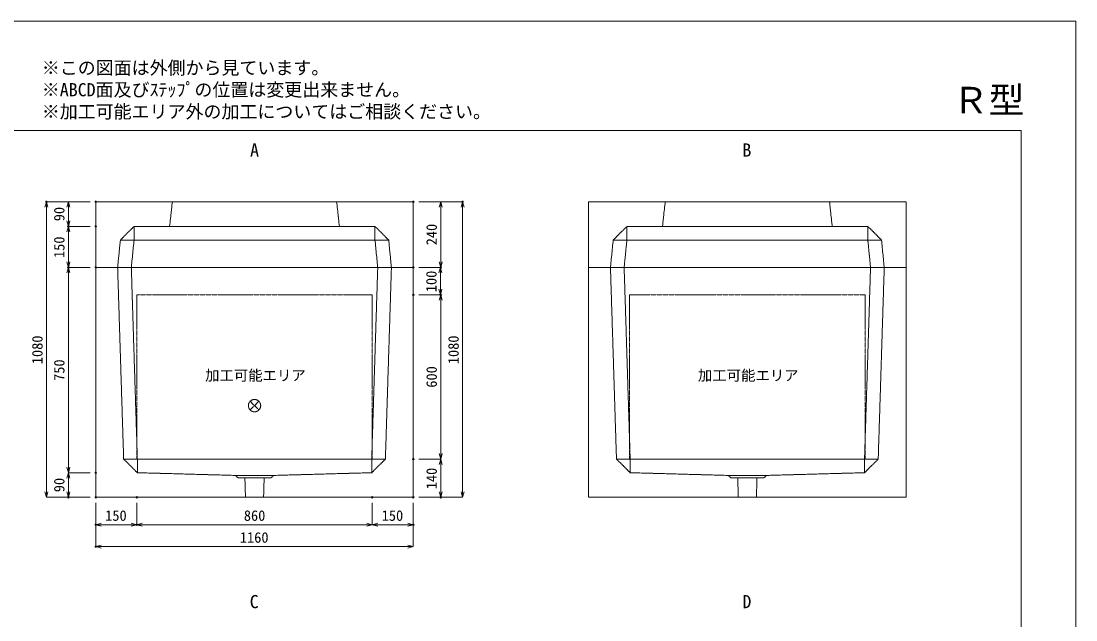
# Model space of a CAD drawing. Units: millimetres, scale not verified. Extents: x -2970 to 2970, y -2100 to 2100.
# Drawn here: x -883 to 2970, y -88 to 2100 of the extents above; entities that cross this region are included whole.
import ezdxf
from ezdxf.enums import TextEntityAlignment as Align

# ---------------------------------------------------------------- set-up
doc = ezdxf.new("R2010")
doc.units = ezdxf.units.MM
doc.header["$LTSCALE"] = 10
doc.header["$PDMODE"] = 32
doc.header["$PDSIZE"] = 5
doc.linetypes.add('LONG_DASHED1', pattern=[7, 6, -1])
doc.linetypes.add('LONG_DOUBLE_CHAIN', pattern=[21.8, 18, -1, 0.6, -0.6, 0.6, -1])
for name, color, linetype, lineweight in [('0-0_D-TTL', 7, 'Continuous', 9), ('0-1_Defpoints', 7, 'Continuous', 9), ('0-3_D-TTL-TXT', 7, 'Continuous', 9), ('0-4_D-STR-TXT', 7, 'Continuous', 9), ('0-5_D-STR-DIM', 3, 'Continuous', 9), ('0-6_0', 7, 'Continuous', 9), ('0-7_D-STR', 7, 'LONG_DASHED1', 9), ('0-9_D-STR-STR5', 1, 'LONG_DOUBLE_CHAIN', 9)]:
    doc.layers.add(name, color=color, linetype=linetype, lineweight=lineweight)
doc.styles.add('ＭＳ ゴシック', font='')
doc.styles.get('ＭＳ ゴシック').set_extended_font_data('MS Gothic')

# ---------------------------------------------------------------- blocks, each defined once
blk = doc.blocks.new('A$C4DE05FD1')
at = {"layer": '0-0_D-TTL', "color": 134}
for p, q in [((2000, 38000), (57400, 38000)), ((57400, 38000), (57400, 2000))]:
    blk.add_line(p, q, dxfattribs=at)
at = {"layer": '0-1_Defpoints', "color": 134}
for p, q in [((0, 42000), (59400, 42000)), ((59400, 42000), (59400, 0))]:
    blk.add_line(p, q, dxfattribs=at)
at = {"layer": '0-3_D-TTL-TXT', "style": 'ＭＳ ゴシック'}
for s, p in [('※この図面は外側から見ています。', (21630.5, 39907.8)), ('※ABCD面及びｽﾃｯﾌﾟの位置は変更出来ません。', (21630.5, 39107.8)), ('※加工可能エリア外の加工についてはご相談ください。', (21630.5, 38307.8))]:
    blk.add_text(s, height=481.1, dxfattribs=at).set_placement(p, align=Align.BOTTOM_LEFT)
blk = doc.blocks.new('_Open30')
at = {"layer": '0-6_0'}
blk.add_line((0, 0), (-10, 0), dxfattribs=at)
blk.add_lwpolyline([(-10, 2.679), (0, 0), (-10, -2.679)], dxfattribs=at)
blk = doc.blocks.new('A$C31CA379A')
at = {"layer": '0-4_D-STR-TXT', "style": 'ＭＳ ゴシック'}
for s, p in [('A', (-162.9, -1095.3)), ('B', (17819.3, -1095.3)), ('C', (-175.7, -17595.3)), ('D', (17819.3, -17595.3))]:
    blk.add_text(s, height=481.1, dxfattribs=at).set_placement(p, align=Align.BOTTOM_LEFT)
blk = doc.blocks.new('A$C2F2F3E0C')
at = {"layer": '0-7_D-STR', "linetype": 'Continuous'}
for p, q in [((-5800, 2400), (5800, 2400)), ((-5800, 0), (-5800, 2400)), ((5800, 2400), (5800, 0)), ((-5800, 0), (5800, 0))]:
    blk.add_line(p, q, dxfattribs=at)
at = {"layer": '0-7_D-STR'}
for p, q in [((-3000, 2400), (-3100, 1500)), ((3000, 2400), (3100, 1500)), ((-4900, 1000), (-4400, 1500)), ((4400, 1500), (-4400, 1500)), ((-4400, 1000), (-4400, 1500)), ((4900, 1000), (4400, 1500)), ((4400, 1000), (4400, 1500)), ((-4900, 1000), (-5000, 0)), ((4900, 1000), (-4900, 1000)), ((-4400, 1000), (-4500, 0)), ((4400, 1000), (4500, 0)), ((4900, 1000), (5000, 0))]:
    blk.add_line(p, q, dxfattribs=at)
blk = doc.blocks.new('A$C2F1459DB')
at = {"layer": '0-7_D-STR', "linetype": 'Continuous'}
for p, q in [((-5800, 0), (5800, 0)), ((-5800, -8400), (-5800, 0)), ((5800, -8400), (5800, 0)), ((-5800, -8400), (5800, -8400))]:
    blk.add_line(p, q, dxfattribs=at)
at = {"layer": '0-7_D-STR'}
for p, q in [((-5000, 0), (-4780, -7000)), ((-4500, 0), (-4280, -7000)), ((4500, 0), (4280, -7000)), ((5000, 0), (4780, -7000)), ((-4280, -7500), (-4780, -7000)), ((-4780, -7000), (4780, -7000)), ((-4280, -7500), (-4280, -7000)), ((4280, -7500), (4780, -7000)), ((4280, -7500), (4280, -7000)), ((-4280, -7500), (-700, -7600)), ((-600, -7690), (-700, -7600)), ((700, -7600), (-700, -7600)), ((600, -7690), (-600, -7690)), ((-329.8, -8400), (-352.5, -7690)), ((329.8, -8400), (352.5, -7690)), ((600, -7690), (700, -7600)), ((4280, -7500), (700, -7600))]:
    blk.add_line(p, q, dxfattribs=at)
at = {"layer": '0-9_D-STR-STR5'}
for p, q in [((4300, -1000), (4300, -7000)), ((4300, -7000), (-4300, -7000))]:
    blk.add_line(p, q, dxfattribs=at)
blk.add_lwpolyline([(4300, -1000), (-4300, -1000), (-4300, -7000)], dxfattribs=at)
blk = doc.blocks.new('A$C1C640AAB')
at = {"layer": '0-9_D-STR-STR5'}
for p, q in [((-159.1, -159.1), (159.1, 159.1)), ((-159.1, 159.1), (159.1, -159.1))]:
    blk.add_line(p, q, dxfattribs=at)
blk.add_circle((0, 0), 225, dxfattribs=at)
blk = doc.blocks.new('A$C3661ea6d')
at = {"layer": '0-7_D-STR'}
blk.add_blockref('A$C2F1459DB', (0, 0), dxfattribs=at)
at = {"layer": '0-9_D-STR-STR5'}
blk.add_blockref('A$C1C640AAB', (0, -5050), dxfattribs=at)

msp = doc.modelspace()

# ---------------------------------------------------------------- linework, layer by layer
at = {"layer": '0-1_Defpoints'}
for p in [(-790, 1440), (-610, 1440), (-610, 1440), (550, 1440), (550, 1440), (730, 1440), (-710, 1350), (-610, 1350), (-710, 1200), (-610, 1200), (550, 1200), (550, 1200), (650, 1200), (550, 1100), (649.04, 1100), (650, 1100), (550, 500), (-610, 450), (-710, 360), (-610, 360), (-610, 360), (-460, 360), (400, 360), (400, 360), (550, 360), (550, 360), (650, 360), (-610, 260), (-460, 260), (550, 260), (-610, 180)]:
    msp.add_point(p, dxfattribs=at)
at = {"layer": '0-4_D-STR-TXT', "color": 3}
for p, q in [((570, 1200), (649.04, 1200)), ((649.04, 1180), (649.04, 1120)), ((570, 1100), (649.04, 1100))]:
    msp.add_line(p, q, dxfattribs=at)
at = {"layer": '0-5_D-STR-DIM'}
for p, q in [((-630, 1440), (-790, 1440)), ((-630, 1440), (-710, 1440)), ((570, 1440), (650, 1440)), ((570, 1440), (730, 1440)), ((-790, 380), (-790, 1420)), ((-710, 1420), (-710, 1370)), ((650, 1420), (650, 1220)), ((730, 380), (730, 1420)), ((-630, 1350), (-710, 1350)), ((-630, 1350), (-710, 1350)), ((-710, 1220), (-710, 1330)), ((-630, 1200), (-710, 1200)), ((-630, 1200), (-710, 1200)), ((570, 1200), (650, 1200)), ((-710, 470), (-710, 1180)), ((570, 1100), (650, 1100)), ((650, 520), (650, 1080)), ((570, 500), (650, 500)), ((570, 500), (650, 500)), ((650, 480), (650, 380)), ((-630, 450), (-710, 450)), ((-630, 450), (-710, 450)), ((-710, 430), (-710, 380)), ((-630, 360), (-790, 360)), ((-630, 360), (-710, 360)), ((570, 360), (650, 360)), ((570, 360), (730, 360)), ((-610, 340), (-610, 180)), ((-610, 340), (-610, 260)), ((-460, 340), (-460, 260)), ((-460, 340), (-460, 260)), ((400, 340), (400, 260)), ((400, 340), (400, 260)), ((550, 340), (550, 260)), ((550, 340), (550, 180)), ((-480, 260), (-590, 260)), ((380, 260), (-440, 260)), ((420, 260), (530, 260)), ((530, 180), (-590, 180))]:
    msp.add_line(p, q, dxfattribs=at)

# ---------------------------------------------------------------- block references
at = {"layer": '0-0_D-TTL', "xscale": 0.1, "yscale": 0.1}
msp.add_blockref('A$C4DE05FD1', (-2970, -2100), dxfattribs=at)
at = {"layer": '0-4_D-STR-TXT', "xscale": 0.1, "yscale": 0.1}
msp.add_blockref('A$C31CA379A', (-30, 1700), dxfattribs=at)
at = {"layer": '0-4_D-STR-TXT', "xscale": 2, "yscale": 2}
for p, rotation in [((649.04, 1200), 90), ((649.04, 1100), 270)]:
    msp.add_blockref('_Open30', p, dxfattribs=dict(at, rotation=rotation))
at = {"layer": '0-5_D-STR-DIM', "xscale": 2, "yscale": 2}
for p, rotation in [((-790, 1440), 90), ((-710, 1440), 90), ((650, 1440), 90), ((730, 1440), 90), ((-710, 1350), 270), ((-710, 1350), 90), ((-710, 1200), 270), ((-710, 1200), 90), ((650, 1200), 270), ((650, 1100), 90), ((650, 500), 270), ((-710, 450), 270), ((650, 500), 90), ((-710, 450), 90), ((-790, 360), 270), ((-710, 360), 270), ((650, 360), 270), ((730, 360), 270), ((-610, 260), 180), ((-460, 260), 180), ((400, 260), 180), ((-610, 180), 180)]:
    msp.add_blockref('_Open30', p, dxfattribs=dict(at, rotation=rotation))
for p in [(-460, 260), (400, 260), (550, 260), (550, 180)]:
    msp.add_blockref('_Open30', p, dxfattribs=at)
at = {"layer": '0-7_D-STR', "xscale": 0.1, "yscale": 0.1}
for name, p in [('A$C2F2F3E0C', (-30, 1200)), ('A$C2F2F3E0C', (1770, 1200)), ('A$C3661ea6d', (-30, 1200)), ('A$C2F1459DB', (1770, 1200))]:
    msp.add_blockref(name, p, dxfattribs=at)

# ---------------------------------------------------------------- texts
at = {"layer": '0-3_D-TTL-TXT', "style": 'ＭＳ ゴシック'}
msp.add_text('Ｒ型', height=96.21, dxfattribs=at).set_placement((2519.8, 1734.55), align=Align.BOTTOM_LEFT)
at = {"layer": '0-4_D-STR-TXT', "color": 3, "style": 'ＭＳ ゴシック'}
msp.add_text('100', height=38.49, rotation=90, dxfattribs=at).set_placement((646.45, 1109.48), align=Align.BOTTOM_LEFT)
at = {"layer": '0-5_D-STR-DIM', "style": 'ＭＳ ゴシック'}
for s, p in [('90', (-712.6, 1368.7)), ('240', (647.4, 1280.8)), ('150', (-712.6, 1234.48)), ('1080', (-792.6, 846.48)), ('1080', (727.4, 846.48)), ('750', (-712.6, 785.4)), ('600', (647.4, 760.6)), ('140', (647.4, 389.48)), ('90', (-712.6, 378.7))]:
    msp.add_text(s, height=38.49, rotation=90, dxfattribs=at).set_placement(p, align=Align.BOTTOM_LEFT)
for s, p in [('150', (-575.52, 262.6)), ('860', (-69.1, 262.6)), ('150', (434.48, 262.6)), ('1160', (-83.52, 182.6))]:
    msp.add_text(s, height=38.49, dxfattribs=at).set_placement(p, align=Align.BOTTOM_LEFT)
at = {"layer": '0-9_D-STR-STR5', "style": 'ＭＳ ゴシック'}
for p in [(-210.48, 774.75), (1589.52, 774.75)]:
    msp.add_text('加工可能エリア', height=38.49, dxfattribs=at).set_placement(p, align=Align.BOTTOM_LEFT)

doc.saveas('drawing.dxf')
